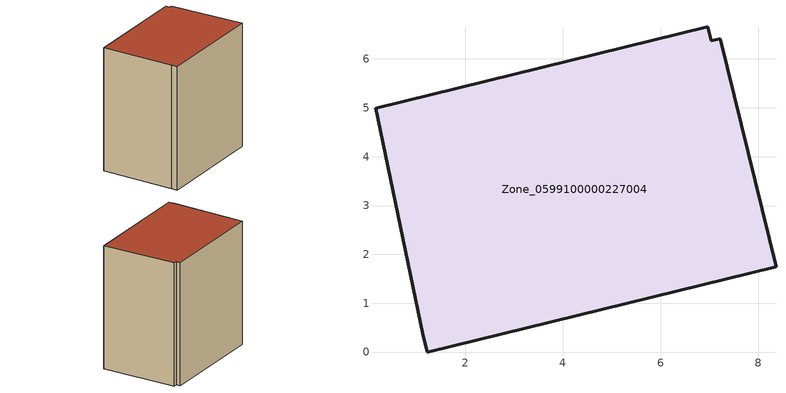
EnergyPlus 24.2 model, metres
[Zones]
Zone_0599100000227004
 floor ground (C_G): 6.96,6.66 7.03,6.37 7.22,6.41 8.36,1.75 1.22,0 1.13,0.38 0.16,4.99 z0
 wall outside (C_F): 6.96,6.66 0.16,4.99 1.13,0.38 1.22,0 8.36,1.75 7.22,6.41 7.03,6.37 6.96,6.66 z0:7.84
 roof outside (C_R): 7.03,6.37 6.96,6.66 0.16,4.99 1.13,0.38 1.22,0 8.36,1.75 7.22,6.41 z7.84
[BUILDING]
Pand.0599100000227004: North Axis=0; Terrain=City; Loads Convergence Tolerance Value=0.04; Temperature Convergence Tolerance Value=0.4; Solar Distribution=FullExterior; Maximum Number of Warmup Days=25; Minimum Number of Warmup Days=1
[Site:Location]
Rotterdam.The.Hague.AP_ZH_NLD Design_Conditions: Latitude=51.96; Longitude=4.45; Time Zone=1; Elevation=-4.5
[SITE:GROUNDTEMPERATURE:BUILDINGSURFACE]
18, 18, 18, 18, 18, 18, 18, 18, 18, 18, 18, 18
[MATERIAL] Thermal Absorptance=0.9; Solar Absorptance=0.7; Visible Absorptance=0.7
Name | Roughness | Thickness | Conductivity | Density | Specific Heat
G.TI.1946 | MediumSmooth | 0.15 | 1 | 540 | 1210
F.TI.1946 | Rough | 0.3 | 0.857143 | 1920 | 840
R.TI.1946 | MediumRough | 0.2 | 0.1 | 1500 | 1000
[CONSTRUCTION]
C_G: G.TI.1946
C_F: F.TI.1946
C_R: R.TI.1946
[ZONE]
Zone_0599100000227004: Type=1; Multiplier=1; Ceiling Height=Autocalculate; Volume=Autocalculate; Floor Area=autocalculate; Part of Total Floor Area=Yes
[ZONEINFILTRATION:DESIGNFLOWRATE]
Infil_Zone_0599100000227004: Zone or ZoneList or Space or SpaceList=Zone_0599100000227004; Schedule=AlwaysOn; Design Flow Rate Calculation Method=Flow/Area; Flow Rate per Floor Area=0.003; Constant Term Coefficient=1; Temperature Term Coefficient=0; Velocity Term Coefficient=0; Velocity Squared Term Coefficient=0
[HVACTEMPLATE:ZONE:IDEALLOADSAIRSYSTEM]
Zone_0599100000227004: Maximum Heating Supply Air Temperature=50; Minimum Cooling Supply Air Temperature=13; Maximum Heating Supply Air Humidity Ratio=0.0156; Minimum Cooling Supply Air Humidity Ratio=0.0077; Heating Limit=NoLimit; Cooling Limit=NoLimit; Dehumidification Control Type=ConstantSensibleHeatRatio; Cooling Sensible Heat Ratio=0.7; Dehumidification Setpoint=60; Humidification Control Type=None; Humidification Setpoint=30; Outdoor Air Method=None; Outdoor Air Flow Rate per Person=0.00944; Outdoor Air Flow Rate per Zone Floor Area=0; Outdoor Air Flow Rate per Zone=0; Demand Controlled Ventilation Type=None; Outdoor Air Economizer Type=NoEconomizer; Heat Recovery Type=None; Sensible Heat Recovery Effectiveness=0.7; Latent Heat Recovery Effectiveness=0.65
[ZONECONTROL:THERMOSTAT]
ThermostatControl_Zone_0599100000227004: Zone or ZoneList=Zone_0599100000227004; Control Type Schedule=DualSetpointControlType; Control 1=Thermostat_Zone_0599100000227004; Temperature Difference Between Cutout And Setpoint=0
[THERMOSTATSETPOINT:DUALSETPOINT]
Thermostat_Zone_0599100000227004: Heating Setpoint Temperature Schedule=HeatingSetpoint_Zone_0599100000227004; Cooling Setpoint Temperature Schedule=CoolingSetpoint_Zone_0599100000227004
[SCHEDULE:COMPACT]
HeatingSetpoint_Zone_0599100000227004: Through: 12/31, For: AllDays, Until: 24:00, 21
CoolingSetpoint_Zone_0599100000227004: Through: 12/31, For: AllDays, Until: 24:00, 24
DualSetpointControlType: Through: 12/31, For: AllDays, Until: 24:00, 4
AlwaysOn: Through: 12/31, For: AllDays, Until: 24:00, 1
